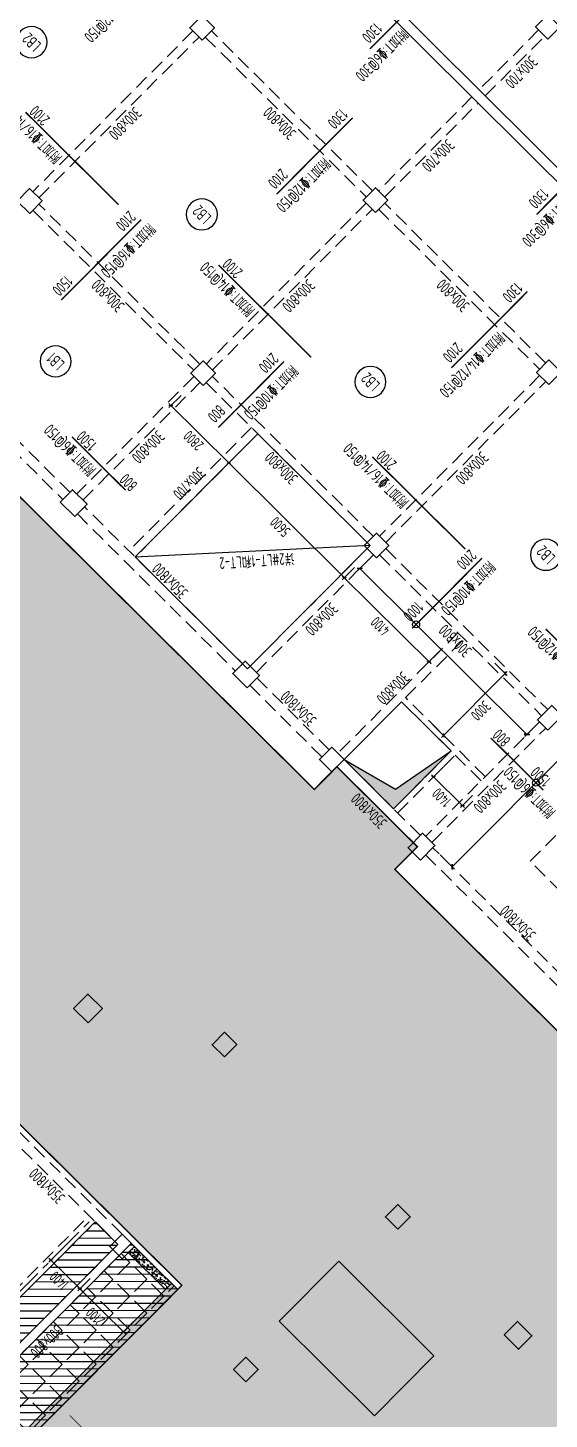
# Model space of a CAD drawing. Extents: x 517450926 to 520131079, y 3499134486 to 3500888201.
# Drawn here: x 518895124 to 518913031, y 3499906935 to 3499954776 of the extents above; entities that cross this region are included whole.
import ezdxf
from ezdxf.enums import TextEntityAlignment as Align

# ---------------------------------------------------------------- set-up
doc = ezdxf.new("R2010")
doc.units = 0
doc.header["$LTSCALE"] = 1000
doc.header["$MEASUREMENT"] = 0
doc.linetypes.add('CENTER', pattern=[2, 1.25, -0.25, 0.25, -0.25])
doc.linetypes.add('DASHED', pattern=[0.75, 0.5, -0.25])
doc.layers.get('0').update_dxf_attribs({"linetype": 'CONTINUOUS'})
doc.layers.get('Defpoints').update_dxf_attribs({"color": 2, "linetype": 'CONTINUOUS'})
for name, color, linetype in [('S_AXIS', 8, 'CENTER'), ('S_AXIS_DIMS', 3, 'CONTINUOUS'), ('S_BEAM', 4, 'DASHED'), ('S_BEAM_SECD_TEXT_HORZ', 9, 'CONTINUOUS'), ('S_BEAM_TEXT_HORZ', 7, 'CONTINUOUS'), ('S_BEAM_TEXT_VERT', 41, 'CONTINUOUS'), ('S_COLU', 2, 'CONTINUOUS'), ('S_DETL_THIN', 43, 'CONTINUOUS'), ('S_FLOR_ENHN', 91, 'DASHED'), ('S_FLOR_TEXT', 51, 'CONTINUOUS'), ('S_HOLE', 201, 'CONTINUOUS'), ('S_HOLE_HACH', 253, 'CONTINUOUS'), ('S_PLAN_HACH', 254, 'CONTINUOUS'), ('S_PLAN_REIN', 1, 'CONTINUOUS'), ('S_PLAN_THIK', 6, 'CONTINUOUS'), ('S_STAR', 243, 'CONTINUOUS'), ('S_WALL', 2, 'CONTINUOUS'), ('S_WALL_HACH', 30, 'CONTINUOUS')]:
    doc.layers.add(name, color=color, linetype=linetype)
doc.styles.add('TH-STYLE1', font='Tssdeng.shx', dxfattribs={"width": 0.7, "bigfont": 'Tssdchn.shx'})
doc.styles.add('TH-STYLE3', font='tssdeng.shx', dxfattribs={"width": 0.7, "bigfont": 'tssdchn.shx'})
doc.styles.add('样式 1', font='Tssdeng.shx', dxfattribs={"width": 0.7, "bigfont": 'Tssdchn.shx'})
doc.dimstyles.new('TSSD_100_100', dxfattribs={"dimtxt": 375, "dimasz": 100, "dimexe": 100, "dimexo": 0, "dimgap": 125, "dimtad": 1, "dimdec": 1, "dimdsep": 46, "dimtxsty": 'TH-STYLE3', "dimblk": 'ARCHTICK', "dimcen": -100, "dimdle": 100, "dimclrt": 7, "dimadec": 0, "dimazin": 0, "dimtfac": 1, "dimtdec": 1, "dimtix": 1, "dimtmove": 2, "dimatfit": 3, "dimldrblk": 'ARCHTICK', "dimfxl": 500, "dimfxlon": 1, "dimtolj": 1, "dimtzin": 0, "dimarcsym": 0})
doc.dimstyles.new('TSSD_100_100$0', dxfattribs={"dimtxt": 300, "dimasz": 100, "dimexe": 100, "dimexo": 250, "dimgap": 100, "dimtad": 1, "dimdec": 0, "dimzin": 0, "dimdsep": 46, "dimtxsty": 'TH-STYLE3', "dimblk": '_tsdbk', "dimcen": 0, "dimdle": 100, "dimclrt": 7, "dimadec": 1, "dimazin": 0, "dimtfac": 1, "dimtdec": 0, "dimtix": 1, "dimtmove": 2, "dimatfit": 3, "dimldrblk": '_tsdbk', "dimfxl": 1, "dimtolj": 1, "dimtzin": 0, "dimarcsym": 0})
pattern_1 = [(185.15729, (518630193.41, 3500156019.2), (-139.29585, 165.08382), [22.5, -247.5]), (130.15729, (518630193.41, 3500156019.2), (-129.6111, -189.35418), [18, -198]), (235.608737, (518630181.8, 3500156032.96), (-268.90695, -24.27036), [19.12206, -210.34263]), (181.34149, (518630151.1, 3500155976.66), (-192.00132, 260.9819), [33.75, -371.25]), (231.79293, (518630135.1, 3500155998.4), (-404.889, -9.48158), [28.6831, -315.51413]), (126.34146, (518630151.1, 3500155976.66), (-404.889, -9.48158), [27, -297]), (156.15729, (518630140.4, 3500156008.45), (-41.79667, 211.91753), [22.5, -247.5]), (101.15729, (518630140.4, 3500156008.45), (-205.16116, -102.77619), [18, -198]), (206.60874, (518630136.92, 3500156026.11), (-246.95782, 109.14134), [19.12206, -210.34263]), (172.657292, (518630193.41, 3500156019.205), (-73.009887, -68.238644), [0, -195.6, 0, -201, 0, -198.75]), (142.657292, (518630193.41, 3500156019.21), (-139.39582, -28.244667), [0, -114.6, 0, -191.1, 0, -75.75]), (102.657292, (518630240.85, 3500155972.03), (-108.779831, 117.727264), [0, -75, 0, -234, 0, -310.5]), (92.657292, (518630262.12, 3500155950.88), (-145.22872, 102.07869), [0, -97.5, 0, -155.4, 0, -220.5])]

# ---------------------------------------------------------------- blocks, each defined once
blk = doc.blocks.new('_ArchTick')
at = {"color": 0, "const_width": 0.25}
blk.add_lwpolyline([(-0.53, -0.53), (0.53, 0.53)], dxfattribs=at)
blk = doc.blocks.new('*D355')
at = {"layer": 'Defpoints', "color": 0, "transparency": 16777216}
for p in [(518841216, 3500002495), (518850749, 3499998586), (518849333, 3499995649), (518849511, 3499994669), (518922555, 3499921602)]:
    blk.add_point(p, dxfattribs=at)
at = {"layer": 'S_AXIS_DIMS', "color": 0, "lineweight": -2, "transparency": 16777216}
blk.add_arc((518849409, 3499994347), 1304, 72.4599, 135.1573, dxfattribs=at)
at = {"layer": 'S_AXIS_DIMS', "color": 0, "lineweight": -2, "transparency": 16777216, "xscale": 100, "yscale": 100, "zscale": 100}
for p, rotation in [((518849802, 3499995591), 342.4599091410404), ((518848484, 3499995267), 225.1572922631582)]:
    blk.add_blockref('_ArchTick', p, dxfattribs=dict(at, rotation=rotation))
at = {"layer": 'S_AXIS_DIMS', "color": 7, "transparency": 16777216, "insert": (518849172, 3499995310), "char_height": 375, "attachment_point": 5, "rotation": 193.8086, "style": 'TH-STYLE3'}
blk.add_mtext('\\A1;63°', dxfattribs=at)
blk = doc.blocks.new('*D362')
at = {"layer": 'Defpoints', "color": 0, "transparency": 16777216}
for p in [(518902372, 3499940165), (518902025, 3499939815), (518906343, 3499936216)]:
    blk.add_point(p, dxfattribs=at)
at = {"layer": 'S_AXIS_DIMS', "color": 0, "lineweight": -2, "transparency": 16777216}
for p, q in [((518902372, 3499940165), (518901954, 3499939744)), ((518906067, 3499935796), (518901954, 3499939886)), ((518906343, 3499936216), (518905925, 3499935795))]:
    blk.add_line(p, q, dxfattribs=at)
at = {"layer": 'S_AXIS_DIMS', "color": 0, "lineweight": -2, "transparency": 16777216, "xscale": 100, "yscale": 100, "zscale": 100}
for p, rotation in [((518902025, 3499939815), 135.1572922659514), ((518905996, 3499935866), 315.1572922659514)]:
    blk.add_blockref('_ArchTick', p, dxfattribs=dict(at, rotation=rotation))
at = {"layer": 'S_AXIS_DIMS', "color": 7, "transparency": 16777216, "insert": (518903790, 3499937619), "char_height": 375, "attachment_point": 5, "rotation": 135.1573, "style": 'TH-STYLE3'}
blk.add_mtext('\\A1;5600', dxfattribs=at)
blk = doc.blocks.new('*D363')
at = {"layer": 'Defpoints', "color": 0, "transparency": 16777216}
for p in [(518900387, 3499942139), (518900040, 3499941790), (518902372, 3499940165)]:
    blk.add_point(p, dxfattribs=at)
at = {"layer": 'S_AXIS_DIMS', "color": 0, "lineweight": -2, "transparency": 16777216}
for p, q in [((518900387, 3499942139), (518899969, 3499941719)), ((518902096, 3499939745), (518899969, 3499941860)), ((518902372, 3499940165), (518901954, 3499939744))]:
    blk.add_line(p, q, dxfattribs=at)
at = {"layer": 'S_AXIS_DIMS', "color": 0, "lineweight": -2, "transparency": 16777216, "xscale": 100, "yscale": 100, "zscale": 100}
for p, rotation in [((518900040, 3499941790), 135.1572922659514), ((518902025, 3499939815), 315.1572922659514)]:
    blk.add_blockref('_ArchTick', p, dxfattribs=dict(at, rotation=rotation))
at = {"layer": 'S_AXIS_DIMS', "color": 7, "transparency": 16777216, "insert": (518900812, 3499940581), "char_height": 375, "attachment_point": 5, "rotation": 135.1573, "style": 'TH-STYLE3'}
blk.add_mtext('\\A1;2800', dxfattribs=at)
blk = doc.blocks.new('*D366')
at = {"layer": 'Defpoints', "color": 0, "transparency": 16777216}
for p in [(518898149, 3499912661), (518899638, 3499911180), (518898402, 3499909937)]:
    blk.add_point(p, dxfattribs=at)
at = {"layer": 'S_AXIS_DIMS', "color": 0, "lineweight": -2, "transparency": 16777216}
for p, q in [((518897266, 3499911773), (518896843, 3499911347)), ((518896842, 3499911489), (518898473, 3499909867)), ((518898755, 3499910292), (518898332, 3499909866))]:
    blk.add_line(p, q, dxfattribs=at)
at = {"layer": 'S_AXIS_DIMS', "color": 0, "lineweight": -2, "transparency": 16777216, "xscale": 100, "yscale": 100, "zscale": 100}
for p, rotation in [((518896913, 3499911418), 135.1572922659514), ((518898402, 3499909937), 315.1572922659514)]:
    blk.add_blockref('_ArchTick', p, dxfattribs=dict(at, rotation=rotation))
at = {"layer": 'S_AXIS_DIMS', "color": 7, "transparency": 16777216, "insert": (518897437, 3499910456), "char_height": 375, "attachment_point": 5, "rotation": 135.1573, "style": 'TH-STYLE3'}
blk.add_mtext('\\A1;2100', dxfattribs=at)
blk = doc.blocks.new('*D367')
at = {"layer": 'Defpoints', "color": 0, "transparency": 16777216}
for p in [(518909062, 3499929023), (518909404, 3499929366), (518910396, 3499928379)]:
    blk.add_point(p, dxfattribs=at)
at = {"layer": 'S_AXIS_DIMS', "color": 0, "lineweight": -2, "transparency": 16777216}
for p, q in [((518909404, 3499929366), (518908991, 3499928952)), ((518910126, 3499927965), (518908991, 3499929093)), ((518910396, 3499928379), (518909984, 3499927964))]:
    blk.add_line(p, q, dxfattribs=at)
at = {"layer": 'S_AXIS_DIMS', "color": 0, "lineweight": -2, "transparency": 16777216, "xscale": 100, "yscale": 100, "zscale": 100}
for p, rotation in [((518909062, 3499929023), 135.1572922659514), ((518910055, 3499928035), 315.1572922659514)]:
    blk.add_blockref('_ArchTick', p, dxfattribs=dict(at, rotation=rotation))
at = {"layer": 'S_AXIS_DIMS', "color": 7, "transparency": 16777216, "insert": (518909338, 3499928307), "char_height": 375, "attachment_point": 5, "rotation": 135.1573, "style": 'TH-STYLE3'}
blk.add_mtext('\\A1;1400', dxfattribs=at)
blk = doc.blocks.new('*D368')
at = {"layer": 'Defpoints', "color": 0, "transparency": 16777216}
for p in [(518911102, 3499932992), (518911521, 3499932576), (518908986, 3499930865)]:
    blk.add_point(p, dxfattribs=at)
at = {"layer": 'S_AXIS_DIMS', "color": 0, "lineweight": -2, "transparency": 16777216}
for p, q in [((518911166, 3499932928), (518911591, 3499932505)), ((518909335, 3499930378), (518911591, 3499932647)), ((518909050, 3499930801), (518909476, 3499930378))]:
    blk.add_line(p, q, dxfattribs=at)
at = {"layer": 'S_AXIS_DIMS', "color": 0, "lineweight": -2, "transparency": 16777216, "xscale": 100, "yscale": 100, "zscale": 100}
for p, rotation in [((518911521, 3499932576), 45.15729226595141), ((518909405, 3499930449), 225.1572922659514)]:
    blk.add_blockref('_ArchTick', p, dxfattribs=dict(at, rotation=rotation))
at = {"layer": 'S_AXIS_DIMS', "color": 7, "transparency": 16777216, "insert": (518910684, 3499931292), "char_height": 375, "attachment_point": 5, "rotation": 225.1573, "style": 'TH-STYLE3'}
blk.add_mtext('\\A1;3000', dxfattribs=at)
blk = doc.blocks.new('*D444')
at = {"layer": 'Defpoints', "color": 0, "transparency": 16777216}
for p in [(518897156, 3499913648), (518898149, 3499912661), (518896913, 3499911418)]:
    blk.add_point(p, dxfattribs=at)
at = {"layer": 'S_AXIS_DIMS', "color": 0, "lineweight": -2, "transparency": 16777216}
for p, q in [((518896273, 3499912760), (518895850, 3499912334)), ((518895850, 3499912476), (518896984, 3499911348)), ((518897266, 3499911773), (518896843, 3499911347))]:
    blk.add_line(p, q, dxfattribs=at)
at = {"layer": 'S_AXIS_DIMS', "color": 0, "lineweight": -2, "transparency": 16777216, "xscale": 100, "yscale": 100, "zscale": 100}
for p, rotation in [((518895920, 3499912405), 135.1572922659514), ((518896913, 3499911418), 315.1572922659514)]:
    blk.add_blockref('_ArchTick', p, dxfattribs=dict(at, rotation=rotation))
at = {"layer": 'S_AXIS_DIMS', "color": 7, "transparency": 16777216, "insert": (518896196, 3499911690), "char_height": 375, "attachment_point": 5, "rotation": 135.1573, "style": 'TH-STYLE3'}
blk.add_mtext('\\A1;1400', dxfattribs=at)
blk = doc.blocks.new('B-Num')
blk.add_circle((29, 399), 400)
at = {"style": 'TH-STYLE1', "width": 0.7, "flags": 8}
blk.add_attdef('LBN', text='', height=250, dxfattribs=at).set_placement((29, 278), align=Align.CENTER)
blk = doc.blocks.new('*D508')
at = {"layer": 'Defpoints', "color": 0, "transparency": 16777216}
for p in [(518906343, 3499936216), (518905996, 3499935866), (518909250, 3499933324)]:
    blk.add_point(p, dxfattribs=at)
at = {"layer": 'S_AXIS_DIMS', "color": 0, "lineweight": -2, "transparency": 16777216}
for p, q in [((518906343, 3499936216), (518905925, 3499935795)), ((518908974, 3499932904), (518905925, 3499935937)), ((518909250, 3499933324), (518908832, 3499932904))]:
    blk.add_line(p, q, dxfattribs=at)
at = {"layer": 'S_AXIS_DIMS', "color": 0, "lineweight": -2, "transparency": 16777216, "xscale": 100, "yscale": 100, "zscale": 100}
for p, rotation in [((518905996, 3499935866), 135.1572922659514), ((518908903, 3499932975), 315.1572922659514)]:
    blk.add_blockref('_ArchTick', p, dxfattribs=dict(at, rotation=rotation))
at = {"layer": 'S_AXIS_DIMS', "color": 7, "transparency": 16777216, "insert": (518907229, 3499934199), "char_height": 375, "attachment_point": 5, "rotation": 135.1573, "style": 'TH-STYLE3'}
blk.add_mtext('\\A1;4100', dxfattribs=at)
blk = doc.blocks.new('_tsdbk')
blk.add_line((-1, 0), (0, 0))
at = {"const_width": 0.5}
blk.add_lwpolyline([(-0.7, -0.7), (0.7, 0.7)], dxfattribs=at)
blk = doc.blocks.new('*D519')
at = {"layer": 'Defpoints', "color": 0, "transparency": 16777216}
for p in [(518907089, 3499936752), (518912832, 3499931041), (518912270, 3499930476)]:
    blk.add_point(p, dxfattribs=at)
at = {"layer": 'S_FLOR_TEXT', "color": 0, "lineweight": -2, "transparency": 16777216}
for p, q in [((518906912, 3499936575), (518906457, 3499936117)), ((518906598, 3499936117), (518912199, 3499930547)), ((518912655, 3499930863), (518912200, 3499930405))]:
    blk.add_line(p, q, dxfattribs=at)
at = {"layer": 'S_FLOR_TEXT', "color": 0, "lineweight": -2, "transparency": 16777216, "xscale": 100, "yscale": 100, "zscale": 100}
for p, rotation in [((518906527, 3499936188), 135.1572923211059), ((518912270, 3499930476), 315.1572923211058)]:
    blk.add_blockref('_tsdbk', p, dxfattribs=dict(at, rotation=rotation))
blk = doc.blocks.new('*D520')
at = {"layer": 'Defpoints', "color": 0, "transparency": 16777216}
for p in [(518913233, 3499930662), (518913825, 3499930072), (518909107, 3499926514)]:
    blk.add_point(p, dxfattribs=at)
at = {"layer": 'S_FLOR_TEXT', "color": 0, "lineweight": -2, "transparency": 16777216}
for p, q in [((518913410, 3499930485), (518913896, 3499930002)), ((518909770, 3499925995), (518913755, 3499930001)), ((518909285, 3499926337), (518909771, 3499925854))]:
    blk.add_line(p, q, dxfattribs=at)
at = {"layer": 'S_FLOR_TEXT', "color": 0, "lineweight": -2, "transparency": 16777216, "xscale": 100, "yscale": 100, "zscale": 100}
for p, rotation in [((518913825, 3499930072), 45.15729262804292), ((518909700, 3499925924), 225.157292628043)]:
    blk.add_blockref('_tsdbk', p, dxfattribs=dict(at, rotation=rotation))

msp = doc.modelspace()

# ---------------------------------------------------------------- hatches: boundary and pattern name
at = {"layer": 'S_HOLE_HACH'}
h = msp.add_hatch(color=256, dxfattribs=at)
h.dxf.hatch_style = 1
h.paths.add_polyline_path([(518909662.7093, 3499929910.4024), (518907688.1777, 3499927924.9996), (518905986.4693, 3499929617.3903), (518907757.0468, 3499928595.9022)])
at = {"layer": 'S_PLAN_HACH', "transparency": 33554636}
h = msp.add_hatch(dxfattribs=at)
h.set_pattern_fill('GRASS', color=256, scale=1200)
h.set_pattern_definition([(225.1573, (518960598.3, 3499931740.6), (3.2943, -1199.9955), [225, -1472.056]), (180.1573, (518960598.3, 3499931740.6), (3.294, -1199.9955), [225, -975]), (270.1573, (518960598.3, 3499931740.6), (1199.9955, 3.294), [225, -975])])
h.paths.add_polyline_path([(518892544.8748, 3499885019.7634), (518939602.9066, 3499932336.881), (518853937.5881, 3500017533.1375), (518824544.1408, 3499987977.8597), (518807066.1688, 3500005360.1205), (518789401.5894, 3499987598.2858)])
h.paths.add_polyline_path([(518872383.4689, 3499960991.5445), (518891070.2863, 3499979781.2453), (518855015.3322, 3500015638.7799), (518847251.4884, 3500007832.191), (518838598.1342, 3499991771.1928), (518852857.0353, 3499977590.3665), (518854267.3612, 3499979008.4572)], flags=16)
h.paths.add_polyline_path([(518888567.9664, 3499899623.5165), (518900414.707, 3499911535.4813), (518891126.2134, 3499920773.1156), (518893488.5092, 3499923148.4174), (518869522.7777, 3499946982.9241), (518867654.0959, 3499945103.9541), (518861556.3062, 3499951168.3553), (518807066.174, 3500005360.1257), (518800155.5795, 3499998411.4796), (518821356.0322, 3499977327.1103), (518815432.6637, 3499971371.1297), (518847091.5418, 3499939885.6003), (518845116.4659, 3499937899.6503), (518870642.7117, 3499912514.413), (518873110.7821, 3499914996.0718)], flags=16)
h.paths.add_polyline_path([(518874461.3489, 3499912242.5323), (518872405.6134, 3499914287.0126), (518873110.7865, 3499914996.068), (518875166.522, 3499912951.5877)], flags=16)
h.paths.add_polyline_path([(518845399.1472, 3499938183.8983), (518844584.388, 3499938994.1963), (518846276.7773, 3499940695.9031), (518847091.5366, 3499939885.6051)], flags=16)
h.paths.add_polyline_path([(518815855.7722, 3499971796.5679), (518801852.1079, 3499985723.5421), (518807352.3678, 3499991254.0846), (518821356.0321, 3499977327.1104)], flags=16)
h.paths.add_polyline_path([(518831979.7124, 3499945253.2983), (518814501.748, 3499962635.5655), (518819473.3335, 3499967634.5233), (518836951.3, 3499950252.2566)], flags=16)
h.paths.add_polyline_path([(518884612.8759, 3499962297.9147), (518884010.1874, 3499962897.3031), (518895398.5686, 3499974348.3849), (518934147.8949, 3499935811.2312), (518916025.2078, 3499917588.7667), (518907729.3777, 3499925839.1729), (518908505.0569, 3499926619.1228), (518905739.7801, 3499929369.2582), (518904963.8211, 3499928589.0269), (518877276.1614, 3499956126.2018), (518882740.8942, 3499961621.0216), (518883343.5826, 3499961021.6331)], flags=16)
h.paths.add_polyline_path([(518883343.5827, 3499961021.6331), (518882882.7032, 3499961479.989), (518884151.9965, 3499962756.2706), (518884612.8759, 3499962297.9146)], flags=16)
at = {"layer": 'S_PLAN_HACH', "transparency": 33554559}
h = msp.add_hatch(dxfattribs=at)
h.set_pattern_fill('ANSI31', color=256, scale=2000)
h.set_pattern_definition([(180.1573, (518946634.08, 3499934800.2), (0.6863, -249.9991), [])])
h.paths.add_polyline_path([(518887006.7114, 3499901669.8515), (518886226.752, 3499902445.54), (518897438.8423, 3499913719.3603), (518898218.8017, 3499912943.6718)])
h = msp.add_hatch(dxfattribs=at)
h.set_pattern_fill('ANGLE', color=256, scale=3000)
h.set_pattern_definition([(135.1573, (518630193.4, 3500156019.2), (-581.7594, -584.9624), [600, -225]), (225.1573, (518630193.4, 3500156019.2), (584.9624, -581.7594), [600, -225])])
h.paths.add_polyline_path([(518888567.9699, 3499899623.5201), (518886972.6178, 3499901210.1366), (518898678.3221, 3499912980.2886), (518900273.6742, 3499911393.6721)])
h = msp.add_hatch(dxfattribs=at)
h.set_pattern_fill('ANSI31', color=256, scale=2000)
h.set_pattern_definition([(180.1573, (518947873.56, 3499934061.14), (0.6863, -249.9991), [])])
h.paths.add_polyline_path([(518888567.9699, 3499899623.5201), (518886972.6178, 3499901210.1366), (518898678.3221, 3499912980.2886), (518900273.6742, 3499911393.6721)])
at = {"layer": 'S_WALL_HACH', "transparency": 33554636}
h = msp.add_hatch(dxfattribs=at)
h.set_pattern_fill('AR-CONC', color=256, scale=30)
h.set_pattern_definition(pattern_1)
h.paths.add_polyline_path([(518900060.9608, 3499911605.2212), (518898784.6792, 3499912874.5145), (518898573.1303, 3499912661.8009), (518899849.412, 3499911392.5076)])
h = msp.add_hatch(dxfattribs=at)
h.set_pattern_fill('AR-CONC', color=256, scale=30)
h.set_pattern_definition(pattern_1)
h.paths.add_polyline_path([(518890789.2288, 3499901857.0085), (518890576.5152, 3499902068.5574), (518900060.9608, 3499911605.2211), (518900273.6744, 3499911393.6723)])

# ---------------------------------------------------------------- linework, layer by layer
at = {"layer": 'S_AXIS'}
msp.add_line((518886120.3949, 3499902551.3142), (518897332.4855, 3499913825.1348), dxfattribs=at)
at = {"layer": 'S_BEAM'}
for p, q in [((518900791.2669, 3499954670.1913), (518895290.9961, 3499949139.6379)), ((518895503.7097, 3499948928.089), (518901003.9805, 3499954458.6424)), ((518901216.1118, 3499954459.2248), (518906746.6652, 3499948958.954)), ((518906958.2141, 3499949171.6676), (518901427.6606, 3499954671.9384)), ((518912670.6161, 3499954702.8034), (518910625.6254, 3499952646.5537)), ((518910838.339, 3499952435.0048), (518912883.3297, 3499954491.2545)), ((518910378.8184, 3499952398.3878), (518907170.3453, 3499949172.25)), ((518907383.0589, 3499948960.7011), (518910591.532, 3499952186.8389)), ((518901034.8455, 3499943215.687), (518895504.2921, 3499948715.9578)), ((518906747.2475, 3499948746.8228), (518901246.9768, 3499943216.2693)), ((518912914.1947, 3499943248.2991), (518907383.6413, 3499948748.5698)), ((518895292.7432, 3499948503.2442), (518900823.2966, 3499943002.9734)), ((518901459.6904, 3499943004.7205), (518906959.9611, 3499948535.2739)), ((518907172.0924, 3499948535.8562), (518912702.6458, 3499943035.5855)), ((518890832.5877, 3499944018.5326), (518896327.6889, 3499938553.5199)), ((518896574.4959, 3499938801.6858), (518891079.3948, 3499944266.6984)), ((518900823.879, 3499942790.8421), (518896804.4504, 3499938749.2839)), ((518897017.1639, 3499938537.735), (518901036.5926, 3499942579.2933)), ((518901248.7238, 3499942579.8756), (518906779.2773, 3499937079.6048)), ((518906990.8261, 3499937292.3184), (518901460.2727, 3499942792.5892)), ((518912703.2282, 3499942823.4542), (518907202.9574, 3499937292.9008)), ((518907415.671, 3499937081.3519), (518912915.9418, 3499942611.9053)), ((518902808.6217, 3499941028.5153), (518898595.2732, 3499936791.9696)), ((518898807.9868, 3499936580.4207), (518903021.3353, 3499940816.9665)), ((518902495.0239, 3499932913.5758), (518897070.8276, 3499938308.0718)), ((518896824.0206, 3499938059.9059), (518902248.2168, 3499932665.41)), ((518906779.8596, 3499936867.4736), (518902760.431, 3499932825.9153)), ((518902973.1446, 3499932614.3665), (518906992.5732, 3499936655.9247)), ((518907204.7044, 3499936656.5071), (518912770.7102, 3499931120.9782)), ((518907416.2533, 3499936869.2207), (518912982.259, 3499931333.6917)), ((518909898.9568, 3499933976.7674), (518905773.7981, 3499929828.897)), ((518905986.5117, 3499929617.3481), (518910111.6704, 3499933765.2185)), ((518905473.0146, 3499929951.8911), (518902991.356, 3499932419.9614)), ((518902744.5489, 3499932171.7955), (518905226.2076, 3499929703.7253)), ((518907961.0434, 3499931602.7509), (518909662.7542, 3499929910.3578)), ((518910831.9004, 3499929029.6827), (518908102.076, 3499931744.5599)), ((518912700.2295, 3499930908.2983), (518908786.9279, 3499926973.4513)), ((518908999.6415, 3499926761.9024), (518912912.9431, 3499930696.7494)), ((518908610.0548, 3499927008.3212), (518905986.5871, 3499929617.4241)), ((518909662.7542, 3499929910.3578), (518907688.298, 3499927925.0309)), ((518907830.1071, 3499927783.9983), (518909804.5633, 3499929769.3252)), ((518909804.5633, 3499929769.3252), (518910690.8678, 3499928887.8737)), ((518905739.7801, 3499929369.2582), (518908363.2478, 3499926760.1554)), ((518908788.675, 3499926337.0576), (518914319.2284, 3499920836.7868)), ((518914566.0354, 3499921084.9527), (518909035.482, 3499926585.2235)), ((518898359.2518, 3499913297.612), (518894104.9787, 3499917528.5908)), ((518893858.1717, 3499917280.4249), (518898112.4448, 3499913049.4461)), ((518891408.5346, 3499908081.2854), (518897226.1287, 3499913930.9092)), ((518891621.2482, 3499907869.7365), (518897438.8423, 3499913719.3603)), ((518898042.5111, 3499912766.4106), (518892612.7566, 3499907306.7617)), ((518892825.4702, 3499907095.2128), (518898255.2247, 3499912554.8617))]:
    msp.add_line(p, q, dxfattribs=at)
at = {"layer": 'S_COLU', "linetype": 'ByBlock', "lineweight": 35}
for points in [[(518901110.3372, 3499954352.8679), (518900684.91, 3499954775.9656), (518901108.0077, 3499955201.3928), (518901533.4349, 3499954778.295)], [(518912989.6863, 3499954385.4799), (518912564.2591, 3499954808.5777), (518912987.3569, 3499955234.0048), (518913412.7841, 3499954810.9071)], [(518895186.9686, 3499948396.8872), (518894761.5414, 3499948819.985), (518895184.6392, 3499949245.4122), (518895610.0664, 3499948822.3144)], [(518907066.3178, 3499948429.4993), (518906640.8906, 3499948852.5971), (518907063.9883, 3499949278.0242), (518907489.4155, 3499948854.9265)], [(518913022.2984, 3499942506.1307), (518912596.8712, 3499942929.2285), (518913019.9689, 3499943354.6557), (518913445.3961, 3499942931.5579)], [(518901142.9492, 3499942473.5187), (518900717.522, 3499942896.6164), (518901140.6198, 3499943322.0436), (518901566.047, 3499942898.9459)], [(518896735.8751, 3499937971.2751), (518896239.5434, 3499938464.8891), (518896662.6411, 3499938890.3163), (518897158.9728, 3499938396.7023)], [(518907098.9298, 3499936550.1501), (518906673.5026, 3499936973.2479), (518907096.6004, 3499937398.6751), (518907522.0276, 3499936975.5773)], [(518902656.4034, 3499932083.1647), (518902160.0713, 3499932576.7791), (518902583.1691, 3499933002.2063), (518903079.5012, 3499932508.5919)], [(518912983.0825, 3499930625.7546), (518912628.5598, 3499930978.336), (518913122.8791, 3499931475.3768), (518913477.4017, 3499931122.7953)], [(518905563.4139, 3499929191.921), (518905137.9867, 3499929615.0187), (518905561.0844, 3499930040.4459), (518905986.5116, 3499929617.3482)], [(518908612.3835, 3499926159.7964), (518908186.9563, 3499926582.8942), (518908680.5704, 3499927079.2259), (518909105.9975, 3499926656.1281)], [(518897190.2975, 3499920559.9891), (518896693.9658, 3499921053.6031), (518897187.5799, 3499921549.9348), (518897683.9116, 3499921056.3208)], [(518901878.1148, 3499919388.3771), (518901452.6876, 3499919811.4749), (518901875.7854, 3499920236.902), (518902301.2126, 3499919813.8043)], [(518907834.0954, 3499913465.0085), (518907408.6682, 3499913888.1063), (518907831.766, 3499914313.5335), (518908257.1932, 3499913890.4357)], [(518898361.5812, 3499912449.0871), (518897936.154, 3499912872.1849), (518898359.2518, 3499913297.612), (518898784.6789, 3499912874.5143)], [(518911485.6422, 3499909833.4559), (518911943.9673, 3499910294.3044), (518912440.2986, 3499909800.6907), (518911981.9735, 3499909339.8422)], [(518902615.8532, 3499908218.1097), (518902190.426, 3499908641.2074), (518902613.5237, 3499909066.6346), (518903038.9509, 3499908643.5369)]]:
    msp.add_lwpolyline(points, close=True, dxfattribs=at)
at = {"layer": 'S_DETL_THIN', "const_width": 30}
msp.add_lwpolyline([(518897192.3418, 3499906437.5756), (518897192.3418, 3499906437.5756), (518896561.7103, 3499907064.754)], dxfattribs=at)
at = {"layer": 'S_FLOR_ENHN', "linetype": 'ByBlock', "const_width": 50}
msp.add_lwpolyline([(518888567.9664, 3499899623.5165), (518900414.707, 3499911535.4813), (518891126.2134, 3499920773.1156), (518893488.5092, 3499923148.4174), (518869522.7777, 3499946982.9241), (518867654.0959, 3499945103.9541), (518861556.3062, 3499951168.3553), (518807066.174, 3500005360.1257), (518800155.5795, 3499998411.4796), (518821356.0322, 3499977327.1103), (518815432.6637, 3499971371.1297), (518847091.5418, 3499939885.6003), (518845116.4659, 3499937899.6503), (518870642.7117, 3499912514.413), (518873110.7821, 3499914996.0718)], close=True, dxfattribs=at)
at = {"layer": 'S_FLOR_ENHN', "linetype": 'ByBlock'}
msp.add_lwpolyline([(518884612.8759, 3499962297.9147, 50, 50, 0), (518884010.1874, 3499962897.3031, 50, 50, 0), (518895398.5686, 3499974348.3849, 50, 50, 0), (518934147.8949, 3499935811.2312, 50, 50, 0), (518916025.2078, 3499917588.7667, 50, 50, 0), (518907729.3777, 3499925839.1729, 50, 50, 0), (518908505.0569, 3499926619.1228, 50, 50, 0), (518905739.7801, 3499929369.2582, 50, 50, 0), (518904963.8211, 3499928589.0269, 50, 50, 0), (518877276.1614, 3499956126.2018, 50, 50, 0), (518882740.8942, 3499961621.0216, 50, 50, 0), (518883343.5826, 3499961021.6331, 50, 50, 0), (518884612.8759, 3499962297.9146, 0, 0, 0)], format="xyseb", dxfattribs=at)
at = {"layer": 'S_FLOR_TEXT', "linetype": 'DASHED'}
msp.add_lwpolyline([(518914488.4176, 3499924023.7319), (518912380.3309, 3499926120.2757), (518913808.4833, 3499927556.291), (518915916.57, 3499925459.7472)], close=True, dxfattribs=at)
at = {"layer": 'S_FLOR_TEXT'}
for centre in [(518908462.0478, 3499934263.3778), (518912577.7705, 3499928818.2418)]:
    msp.add_circle(centre, 120, dxfattribs=at)
at = {"layer": 'S_HOLE'}
for points in [[(518907688.1777, 3499927924.9996), (518905986.5116, 3499929617.3482), (518907961.042, 3499931602.7522), (518909662.7093, 3499929910.4024)], [(518907029.2615, 3499907052.8561), (518903757.0174, 3499910307.183), (518905801.9899, 3499912363.4144), (518909074.234, 3499909109.0875)]]:
    msp.add_lwpolyline(points, close=True, dxfattribs=at)
msp.add_lwpolyline([(518909662.7093, 3499929910.4024), (518907688.1777, 3499927924.9996), (518905986.4693, 3499929617.3903), (518907757.0468, 3499928595.9022), (518909662.7093, 3499929910.4024)], dxfattribs=at)
at = {"layer": 'S_PLAN_HACH', "transparency": 33554559}
msp.add_lwpolyline([(518888567.9699, 3499899623.5201), (518886972.6178, 3499901210.1366), (518898678.3221, 3499912980.2886), (518900273.6742, 3499911393.6721)], close=True, dxfattribs=at)
at = {"layer": 'S_PLAN_REIN', "const_width": 50}
for points in [[(518906875.5688, 3499954049.0402), (518908673.7349, 3499955857.1064)], [(518895046.5683, 3499951871.9006), (518898237.2734, 3499948698.6663)], [(518903669.7061, 3499949057.3351), (518906278.81, 3499951680.8039)], [(518912598.6205, 3499948357.3253), (518914396.7865, 3499950165.3914)], [(518896268.7098, 3499945417.1008), (518899018.8458, 3499948182.3781)], [(518901669.6567, 3499946619.3128), (518904860.3618, 3499943446.0785)], [(518909675.1331, 3499943084.7909), (518912284.2371, 3499945708.2597)], [(518901668.8758, 3499941033.7466), (518903925.3977, 3499943302.6922)], [(518896638.6259, 3499940709.7144), (518898482.1437, 3499938876.2908)], [(518906958.5295, 3499940025.1635), (518910149.2346, 3499936851.9292)], [(518908328.2115, 3499934128.8047), (518910725.766, 3499936539.5594)], [(518912914.5101, 3499934101.795), (518916105.2152, 3499930928.5607)], [(518912835.153, 3499928562.2686), (518911027.0874, 3499930360.434)]]:
    msp.add_lwpolyline(points, dxfattribs=at)
at = {"layer": 'S_PLAN_THIK'}
msp.add_lwpolyline([(518887006.7114, 3499901669.8515), (518886226.752, 3499902445.54), (518897438.8423, 3499913719.3603), (518898218.8017, 3499912943.6718)], close=True, dxfattribs=at)
msp.add_lwpolyline([(518898112.4448, 3499913049.4463), (518897443.0272, 3499913715.1983)], dxfattribs=at)
at = {"layer": 'S_STAR'}
msp.add_line((518906885.6341, 3499936973.8304), (518898799.6268, 3499936572.0146), dxfattribs=at)
msp.add_lwpolyline([(518903021.3371, 3499940816.9683), (518906885.6341, 3499936973.8304), (518902672.2856, 3499932737.2846), (518898807.9887, 3499936580.4226)], close=True, dxfattribs=at)
at = {"layer": 'S_WALL'}
msp.add_lwpolyline([(518865139.0105, 3500006393.0343), (518865387.1836, 3500006146.2345), (518863636.1745, 3500004385.4818), (518865800.2157, 3500002233.2898), (518863296.8874, 3499999716.1789), (518935348.5174, 3499928059.0685), (518935101.7104, 3499927810.9027), (518862801.9145, 3499999714.8201), (518865305.2429, 3500002231.931), (518863141.2089, 3500004384.1158), (518865139.0177, 3500006393.0415)], dxfattribs=at)
at = {"layer": 'S_WALL', "linetype": 'ByBlock'}
for points in [[(518900060.9608, 3499911605.2212), (518898784.6792, 3499912874.5145), (518898573.1303, 3499912661.8009), (518899849.412, 3499911392.5076)], [(518890789.2288, 3499901857.0085), (518890576.5152, 3499902068.5574), (518900060.9608, 3499911605.2211), (518900273.6744, 3499911393.6723)]]:
    msp.add_lwpolyline(points, close=True, dxfattribs=at)

# ---------------------------------------------------------------- block references
at = {"layer": 'S_FLOR_TEXT'}
ref = msp.add_blockref('B-Num', (518895600.9534, 3499954686.9233), dxfattribs=dict(at, xscale=-1.333333333333333, yscale=1.333333333333333, zscale=1.333333333333333, rotation=135.157292271626))
ref.add_attrib('LBN', 'LB2', dxfattribs={"layer": '0', "height": 400, "rotation": 135.15728937, "style": 'TH-STYLE3', "width": 0.7, "flags": 8}).set_placement((518895253.3939, 3499954282.3905), align=Align.MIDDLE)
ref = msp.add_blockref('B-Num', (518901447.4268, 3499948763.5288), dxfattribs=dict(at, xscale=-1.333333333333333, yscale=1.333333333333333, zscale=1.333333333333333, rotation=135.157292271626))
ref.add_attrib('LBN', 'LB2', dxfattribs={"layer": '0', "height": 400, "rotation": 135.15728937, "style": 'TH-STYLE3', "width": 0.7, "flags": 8}).set_placement((518901099.8672, 3499948358.996), align=Align.MIDDLE)
ref = msp.add_blockref('B-Num', (518896424.1012, 3499943711.7251), dxfattribs=dict(at, xscale=-1.333333333333333, yscale=1.333333333333333, zscale=1.333333333333333, rotation=135.157292271626))
ref.add_attrib('LBN', 'LB1', dxfattribs={"layer": '0', "height": 400, "rotation": 135.15728937, "style": 'TH-STYLE3', "width": 0.7, "flags": 8}).set_placement((518896076.5417, 3499943307.1922), align=Align.MIDDLE)
ref = msp.add_blockref('B-Num', (518907238.3578, 3499943005.986), dxfattribs=dict(at, xscale=-1.333333333333333, yscale=1.333333333333333, zscale=1.333333333333333, rotation=135.157292271626))
ref.add_attrib('LBN', 'LB2', dxfattribs={"layer": '0', "height": 400, "rotation": 135.15728937, "style": 'TH-STYLE3', "width": 0.7, "flags": 8}).set_placement((518906890.7983, 3499942601.4531), align=Align.MIDDLE)
ref = msp.add_blockref('B-Num', (518913267.6785, 3499937060.0638), dxfattribs=dict(at, xscale=-1.333333333333333, yscale=1.333333333333333, zscale=1.333333333333333, rotation=135.157292271626))
ref.add_attrib('LBN', 'LB2', dxfattribs={"layer": '0', "height": 400, "rotation": 135.15728937, "style": 'TH-STYLE3', "width": 0.7, "flags": 8}).set_placement((518912920.119, 3499936655.5309), align=Align.MIDDLE)

# ---------------------------------------------------------------- texts
at = {"layer": 'S_BEAM_SECD_TEXT_HORZ', "linetype": 'Continuous', "style": 'TH-STYLE3', "width": 0.7}
for s, p in [('300x700', (518900528.3337, 3499939247.9319)), ('300x800', (518907525.5709, 3499932211.9368))]:
    msp.add_text(s, height=400, rotation=225.15729297, dxfattribs=at).set_placement(p, align=Align.CENTER)
at = {"layer": 'S_BEAM_TEXT_HORZ', "linetype": 'Continuous', "style": '样式 1', "width": 0.7}
for s, p in [('300x800', (518903910.9954, 3499951638.3087)), ('300x800', (518898011.5345, 3499945706.3674)), ('300x800', (518909866.976, 3499945714.9402)), ('300x800', (518903967.5151, 3499939782.9989)), ('350x1800', (518900144.4648, 3499935902.3663)), ('300x800', (518909941.2218, 3499933842.0012)), ('350x1800', (518904557.7313, 3499931513.2647)), ('350x1800', (518906978.2754, 3499927991.065)), ('350x1800', (518912095.4828, 3499924131.4348)), ('350x1800', (518895916.9877, 3499915096.2388))]:
    msp.add_text(s, height=400, rotation=135.15728815, dxfattribs=at).set_placement(p, align=Align.CENTER)
at = {"layer": 'S_BEAM_TEXT_VERT', "linetype": 'Continuous', "style": '样式 1', "width": 0.7}
for s, p in [('300x700', (518911933.6756, 3499953390.6872)), ('300x800', (518898326.6864, 3499951620.9232)), ('300x700', (518909077.9421, 3499950519.2309)), ('300x800', (518904282.6671, 3499945697.5547)), ('300x800', (518899117.1724, 3499940503.6205)), ('300x800', (518910238.6477, 3499939774.1861)), ('300x800', (518905073.153, 3499934580.252)), ('300x800', (518910851.4882, 3499928478.2599)), ('300x800', (518895629.9297, 3499909735.9454))]:
    msp.add_text(s, height=400, rotation=225.15729781, dxfattribs=at).set_placement(p, align=Align.CENTER)
at = {"layer": 'S_FLOR_TEXT', "style": 'TH-STYLE3', "width": 0.7}
for s, rotation, p in [('附加T:%%13214/12@150', 225.15729297, (518899055.7273, 3499956554.3996)), ('1300', 225.15729297, (518907049.1388, 3499954983.6582)), ('附加T:%%1326@300', 225.15729297, (518907941.4111, 3499954786.0551)), ('附加T:%%13216/14@150', 135.15728815, (518896335.4921, 3499950348.7658)), ('2100', 135.15728815, (518895909.4522, 3499951658.4613)), ('1300', 225.15729297, (518905869.9615, 3499952029.797)), ('附加T:%%13212@150', 225.15729297, (518905278.1037, 3499950339.8924)), ('2100', 225.15729297, (518903814.6716, 3499949963.1913)), ('附加T:%%1326@300', 225.15729297, (518913664.4627, 3499949094.3401)), ('1300', 225.15729297, (518912772.1904, 3499949291.9432)), ('2100', 225.15729297, (518898590.1087, 3499948511.3732)), ('附加T:%%13216@150', 225.15729297, (518899261.8918, 3499948092.0669)), ('2100', 135.15728815, (518902532.5406, 3499946405.8735)), ('1500', 225.15729297, (518896418.3356, 3499946292.131)), ('附加T:%%13214@150', 135.15728815, (518902958.5805, 3499945096.178)), ('1300', 225.15729297, (518911875.3886, 3499946057.2527)), ('附加T:%%13214/12@150', 225.15729297, (518911257.3296, 3499944341.0028)), ('2100', 225.15729297, (518909820.0986, 3499943990.6471)), ('2100', 225.15729297, (518903496.6606, 3499943631.6872)), ('附加T:%%13210@150', 225.15729297, (518904168.4437, 3499943212.3809)), ('800', 225.15729297, (518901664.4588, 3499941848.2436)), ('附加T:%%1326@150', 135.15728815, (518897502.1219, 3499939609.678)), ('1500', 135.15728815, (518897529.3889, 3499940468.5486)), ('附加T:%%13216/14@150', 135.15728815, (518908247.4533, 3499938502.0287)), ('2100', 135.15728815, (518907821.4134, 3499939811.7242)), ('800', 135.15728815, (518898923.8884, 3499939081.6848)), ('2100', 225.15729297, (518910297.029, 3499936868.5544)), ('附加T:%%13210@150', 225.15729297, (518910938.608, 3499936479.2867)), ('1000', 225.15729297, (518908464.8271, 3499935085.1108)), ('附加T:%%13212@150', 135.15728815, (518914203.4339, 3499932578.6602)), ('800', 135.15729297, (518911737.313, 3499930298.8171)), ('附加T:%%1326@150', 135.15729297, (518913284.0215, 3499927842.9527)), ('1500', 135.15729297, (518913123.6111, 3499928920.1097))]:
    msp.add_text(s, height=400, rotation=rotation, dxfattribs=at).set_placement(p)
at = {"layer": 'S_STAR', "style": 'TH-STYLE3', "width": 0.7}
msp.add_text('详2#LT-1和LT-2', height=400, rotation=183.90491828, dxfattribs=at).set_placement((518902977.3993, 3499936648.5283), align=Align.CENTER)

# ---------------------------------------------------------------- dimensions: what is measured, and where the dimension line sits
at = {"layer": 'S_AXIS_DIMS'}
dim = msp.add_angular_dim_2l(base=(518849332.7545, 3499995649.0397), line1=((518922554.9531, 3499921601.8611), (518841216.1043, 3500002495.3376)), line2=((518849510.9147, 3499994669.0496), (518850748.853, 3499998585.7298)), dimstyle='TSSD_100_100', dxfattribs=at)
dim.commit()
dim.dimension.update_dxf_attribs({"geometry": '*D355', "text_midpoint": (518849172.4828, 3499995310.1202)})
for base, p1, p2, angle, picture, middle in [((518900039.6212, 3499941789.5496), (518902372.4967, 3499940164.5556), (518900387.1698, 3499942139.0118), 135.15729227, '*D363', (518900811.9212, 3499940580.7449)), ((518902024.948, 3499939815.0935), (518906343.1505, 3499936215.6432), (518902372.4967, 3499940164.5556), 135.15729227, '*D362', (518903789.9115, 3499937619.0606)), ((518905995.6018, 3499935866.1811), (518909250.2363, 3499933324.4752), (518906343.1504, 3499936215.6432), 135.15729227, '*D508', (518907228.7813, 3499934199.0204)), ((518911520.5095, 3499932575.8854), (518908986.1144, 3499930865.3621), (518911101.6032, 3499932992.498), 225.15729227, '*D368', (518910684.3417, 3499931291.9541)), ((518909061.9508, 3499929022.6242), (518910396.381, 3499928379.0488), (518909403.7197, 3499929366.2748), 135.15729227, '*D367', (518909337.9181, 3499928307.4345)), ((518898402.1321, 3499909937.2595), (518898148.8677, 3499912660.6359), (518899637.8629, 3499911179.7938), 135.15729227, '*D366', (518897437.2711, 3499910456.1039))]:
    dim = msp.add_linear_dim(base=base, p1=p1, p2=p2, angle=angle, dimstyle='TSSD_100_100', dxfattribs=at)
    dim.commit()
    dim.dimension.update_dxf_attribs({"geometry": picture, "text_midpoint": middle})
dim = msp.add_linear_dim(base=(518896913.137, 3499911418.1017), p1=(518897156.1948, 3499913647.8734), p2=(518898148.8677, 3499912660.6359), angle=135.15729227, dimstyle='TSSD_100_100$0', override={"dimtxt": 375, "dimexo": 0, "dimgap": 125, "dimdec": 1, "dimzin": 8, "dimblk": 'ArchTick', "dimcen": -100, "dimadec": 0, "dimtdec": 1, "dimldrblk": 'ArchTick', "dimfxl": 500, "dimfxlon": 1}, dxfattribs=at)
dim.commit()
dim.dimension.update_dxf_attribs({"geometry": '*D444', "text_midpoint": (518896196.4371, 3499911690.1438)})
at = {"layer": 'S_FLOR_TEXT'}
for p1, p2, distance, picture, middle in [((518907088.518, 3499936752.3977), (518912831.785, 3499931040.578), -796.2656, '*D519', (518909398.6545, 3499933331.8995)), ((518909107.3637, 3499926513.7353), (518913232.5668, 3499930661.6504), -835.6232, '*D520', (518911762.4599, 3499927998.4424))]:
    dim = msp.add_aligned_dim(p1=p1, p2=p2, distance=distance, text=' ', dimstyle='TSSD_100_100$0', dxfattribs=at)
    dim.commit()
    dim.dimension.update_dxf_attribs({"geometry": picture, "text_midpoint": middle})

doc.saveas('drawing.dxf')
